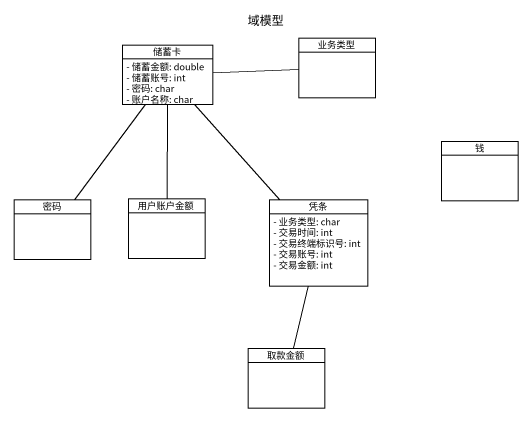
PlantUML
@startuml
title 域模型
hide circle
hide empty members
skinparam classAttributeIconSize 0
class 储蓄卡 {
  - 储蓄金额: double
  - 储蓄账号: int
  - 密码: char
  - 账户名称: char
}
class 业务类型
class 钱
class 密码
class 用户账户金额
class 凭条 {
  - 业务类型: char
  - 交易时间: int
  - 交易终端标识号: int
  - 交易账号: int
  - 交易金额: int
}
class 取款金额
储蓄卡 -right- 业务类型
储蓄卡 -- 密码
储蓄卡 -- 用户账户金额
储蓄卡 -- 凭条
凭条 -- 取款金额
@enduml
